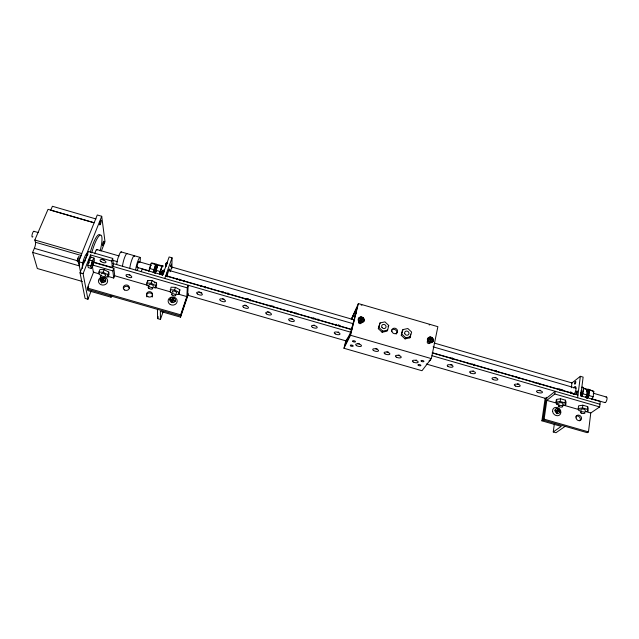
<?xml version="1.0" encoding="UTF-8"?>
<svg xmlns="http://www.w3.org/2000/svg" width="639" height="639" viewBox="0 0 639 639"><rect width="100%" height="100%" fill="white"/><g stroke="black" fill="none" stroke-linecap="round" stroke-linejoin="round"><path stroke-width="0.96" d="M156.387 265.489C155.349 265.544 154.43 270.888 154.279 272.837L155.373 273.196L157.689 265.137L158.64 264.865L162.961 266.12A5.967 0.815 -73.9 0 0 161.595 267.382A5.967 0.815 -73.9 0 0 159.542 274.371M586.698 398.544L587.632 397.234L588.527 393.185L588.447 390.197L587.041 389.95M157.553 265.592L156.299 265.049M588.223 394.958L587.097 394.678L586.53 396.899L587.632 397.234L588.687 393.951L587.289 393.824L586.85 390.86M157.29 265.353L157.05 265.88L155.9 265.76L155.948 266.743L156.132 265.265L157.466 265.129L157.418 266.279M175.366 294.339L178.888 294.483L179.855 289.723L175.493 287.358L171.076 287.183L170.134 291.967L171.875 292.902M170.206 299.715L170.214 299.108L172.442 299.747L172.434 300.354L170.062 300.003M171.867 268.324L172.043 257.805L169.135 256.966L162.721 275.018L142.154 269.067L141.195 271.671M171.763 302.295L172.234 300.354L170.006 299.715M175.134 301.193L172.905 300.546L172.434 302.495M173.105 300.546L173.808 297.942L173.105 300.546L175.326 301.185L175.342 300.586L173.121 299.939M172.434 300.354L173.137 297.75L172.442 299.747M178.888 294.483L179.855 289.723M179.335 280.369L179.359 279.738M179.543 279.778L179.567 279.147M157.442 309.34L157.617 318.621L160.445 319.428L160.357 311.353L180.565 317.152L180.661 314.819L186.836 296.576L187.307 287.877L188.201 285.25L187.642 295.218M581.139 395.19A1.558 0.543 -73.7 0 0 581.442 395.142L581.554 395.022A1.558 0.543 -73.7 0 0 582.209 393.608L582.297 392.873A1.558 0.543 -73.7 0 0 581.802 392.29M157.482 266.343L157.561 265.209L156.387 265.129M164.566 270.529A3.011 0.399 -73.9 0 0 164.103 271.647L161.915 271.623L161.499 273.859L162.338 270.784L162.266 271.847M162.49 275.257L164.239 269.993M163.416 270.672L163.336 270.033L161.963 275.034M165.549 265.552L166.444 262.693L165.789 265.481M154.75 272.549L154.902 270.569L154.51 270.88L156.004 270.88L155.884 271.703M155.373 273.196L157.05 265.88L156.874 267.453L156.755 266.663L155.62 266.511M587.169 398.017L587.265 397.138L586.914 397.538M546.273 397.314L543.006 419.999L587.241 432.691L588.479 431.892L590.763 413.002L599.646 406.939L600.285 401.508L580.747 395.861L583.127 377.122L580.364 376.315L571.522 383.28M586.522 396.212L586.075 397.658L587.696 392.602L586.969 389.75L588.064 389.814M591.674 399.303L593.168 396.763L593.815 391.427L587.856 389.175L593.815 391.427M585.308 411.684L587.872 411.316L587.345 409.311L587.672 406.604L582.832 405.206L578.567 405.845L578.223 408.537L578.79 410.534L581.194 411.228M587.537 398.105L589.022 395.565L589.677 390.229M587.872 411.316L588.207 408.625L587.672 406.604M578.223 408.537L582.496 407.914L582.832 405.206M585.468 397.506L586.953 394.966L587.608 389.63L581.69 387.386A5.823 2.013 -73.7 0 1 583.559 389.55A5.823 2.013 -73.7 0 1 581.658 396.388M583.135 391.1L583.471 388.432L587.608 389.63M577.608 397.762L580.364 376.315M570.555 393.6L570.811 391.667M571.322 387.785L571.961 382.937L434.137 343.015M562.352 405.43L565.699 404.926L566.058 402.235L565.427 400.182L560.571 398.784L556.393 399.447L556.018 402.131L556.697 404.167L559.101 404.862M565.699 404.926L565.06 402.889L565.427 400.182M557.847 411.324L557.559 413.401L556.984 413.824L557.264 411.756L557.847 411.324L559.972 411.939M557.927 410.693L558.214 408.625L557.639 409.064L557.352 411.125L559.476 411.74L560.06 411.308L557.927 410.693L557.352 411.125M556.018 402.131L560.203 401.484L560.571 398.784M556.697 404.167L556.936 402.378M565.156 426.357L555.954 432.731L553.254 431.956L554.317 424.208M556.912 413.209L557.2 411.141L555.067 410.526M555.291 410.534L556.705 410.941L557.288 410.51L557.567 408.441L556.992 408.872L557.639 409.064M553.254 431.956L561.226 426.373L541.896 420.829L544.124 419.16L546.824 400.341L554.812 393.991L555.187 391.284L546.089 398.568M541.896 420.829L545.163 398.201M148.783 271.279L151.163 263.244L152.154 262.988L156.483 264.242L155.956 267.126M153.144 272.534L155.517 264.506L156.483 264.242M159.67 274.427L162.042 266.399L162.961 266.12M177.099 279.411L177.362 278.508M345.899 340.571L343.974 348.271L421.988 370.724L431.341 358.607L437.875 326.689L358.399 303.581L351.194 319.396M587.121 391.132L587.329 390.117L588.447 390.197L588.838 391.739L588.415 394.063M166.444 263.388L166.268 264.139M409.895 337.823L411.644 332.08L407.834 328.518L403.001 329.572L402.282 330.698L401.26 335.323L405.07 338.894L409.895 337.823L410.701 334.125M156.108 266.918L156.291 266.096M401.26 335.323L403.001 329.572M105.643 281.464L105.619 280.513L103.374 279.866L104.141 277.877M387.657 330.059L388.72 325.435L384.926 321.872L380.053 322.919L378.32 328.678L382.114 332.248L386.978 331.186L387.657 330.059L382.777 331.122L382.114 332.248M378.32 328.678L380.053 322.919M156.443 267.661L155.309 267.469L154.734 269.73L155.836 270.001M347.848 339.245L348.511 336.609M351.857 319.564L354.341 313.214L356.211 313.757M343.974 348.271L350.523 335.267L358.399 303.581M346.346 339.844L345.156 344.613L350.627 333.718L357.177 307.367L351.586 318.885M346.809 339.053L346.338 340.938L350.723 332.176L353.918 320.451M87.831 265.201L89.212 259.993L91.002 257.213L94.013 258.084L94.396 260.488L93.022 265.64L91.257 268.444L88.246 267.581L87.831 265.201L90.858 266.072L91.257 268.444M90.858 266.072L92.24 260.864L94.013 258.084M156.635 268.204L156.395 269.067L155.285 268.835M562.791 390.908L562.959 389.998M587.305 391.595L587.576 390.741L588.711 390.852L588.431 391.715M433.074 341.01L432.883 341.546A3.027 2.692 34.5 0 1 427.379 339.221L427.619 338.558A3.027 2.692 34.5 0 1 432.667 338.75M167.522 262.222L165.988 266.751M180.565 317.152L188.13 294.787M188.201 293.573L180.613 315.986L87.567 289.283L88.613 286.599M171.54 302.359L172.234 300.354M172.218 302.559L172.905 300.546M170.166 289.794L174.591 289.97L175.493 287.358M160.445 319.428L163.057 311.936M157.617 318.621L158.272 316.752M170.246 271.711L171.891 267.038L354.701 319.995M164.734 278.476L172.043 257.805M152.194 287.662L155.676 287.798L155.628 285.601L156.555 282.997L152.122 280.609L147.753 280.457L146.81 283.053L146.906 285.266L149.111 286.448M155.676 287.798L156.595 285.21L156.555 282.997M161.435 273.7L162.41 270.952M146.81 283.053L151.179 283.213L152.122 280.609M363.871 320.954L363.719 321.505A3.027 2.724 26.8 0 1 358.199 319.173L358.471 318.51A3.027 2.724 26.8 0 1 360.971 317.224M93.717 271.751L87.327 288.021L87.799 290.529L111.082 297.215L111.761 295.41M432.379 339.668L432.252 340.02A1.613 1.43 34.5 0 1 430.966 340.715L430.175 340.483A1.613 1.43 34.5 0 1 429.328 338.782L429.456 338.422A1.613 1.43 34.5 0 1 430.742 337.735L431.533 337.959A1.613 1.43 34.5 0 1 432.379 339.668L429.328 338.782M432.954 341.322L433.234 340.579A2.939 2.612 34.5 0 0 427.898 338.327L427.667 338.966A2.939 2.612 34.5 0 0 433.002 341.226M107.24 276.176L113.71 278.037L114.685 275.465L113.846 268.276L93.19 262.309M104.668 276.831L108.071 276.951L109.061 274.363L108.766 272.086L104.181 269.658L99.9 269.53L98.893 272.126L99.237 274.403L101.529 275.609M93.494 262.07L112.448 267.541L113.454 264.921L112.696 258.412L88.541 251.431L80.019 272.773L85.059 298.413L87.934 299.244L91.065 291.208M113.71 278.037L112.847 270.88L113.846 268.276M102.376 282.462L103.143 280.473L105.387 281.12L105.475 281.759M102.727 282.438L103.143 280.473M112.448 267.541L111.673 261.063L112.696 258.412M108.071 276.951L107.775 274.682L108.766 272.086M98.893 272.126L103.167 272.262L104.181 269.658M102.464 280.273L101.785 282.909L102.464 280.273L100.219 279.626L100.315 280.273L100.451 279.027L102.695 279.674L102.791 280.313L100.547 279.666M102.695 279.674L103.462 277.685M102.791 280.313L103.909 278.388M101.417 250.855L105.004 241.71L101.713 216.278L97.28 214.984L78.493 261.671L80.834 273.668M87.934 299.244L83.078 273.652L90.514 254.945L111.673 261.063M84.14 260.241L83.038 262.988L78.493 261.671M86.337 254.745L101.713 216.278M77.327 261.311L78.15 259.282L77.942 258.212M363.799 321.289L364.054 320.53A2.939 2.644 26.8 0 0 358.695 318.262L358.431 318.901A2.939 2.644 26.8 0 0 363.791 321.169M363.08 319.58L362.944 319.931A1.613 1.446 26.8 0 1 361.61 320.61L360.811 320.387A1.613 1.446 26.8 0 1 360.005 318.685L360.148 318.334A1.613 1.446 26.8 0 1 361.482 317.647L362.273 317.879A1.613 1.446 26.8 0 1 363.08 319.58L360.005 318.685M82.351 281.464L37.334 268.524L32.621 252.421L34.37 248.323A4.657 1.302 -73.8 0 0 35.449 242.261L34.818 240.008L48.029 209.336L94.157 222.755M360.444 322.671L361.89 317.711L361.954 317.12L361.291 317.016A2.62 2.356 26.8 0 0 359.118 318.126L358.886 318.701A2.62 2.356 26.8 0 0 360.196 321.457L361.498 321.832A2.62 2.356 26.8 0 0 363.663 320.722L363.895 320.147A2.62 2.356 26.8 0 0 362.585 317.391L361.746 317.351A3.027 2.724 26.8 0 1 363.99 320.85M587.401 392.234L587.704 391.587L588.838 391.739L588.535 392.386M154.279 272.837L154.734 272.038M581.817 395.461L582.8 393.768L586.953 394.966M388.041 326.569L388.72 325.435M429.696 342.728L431.149 337.799L431.133 337.184L430.47 337.08A2.62 2.324 34.5 0 0 428.378 338.207L428.17 338.782A2.62 2.324 34.5 0 0 429.544 341.553L430.83 341.921A2.62 2.324 34.5 0 0 432.93 340.795L433.138 340.22A2.62 2.324 34.5 0 0 431.756 337.456L430.806 337.376M405.07 338.894L405.797 337.783L410.637 336.713M154.79 271.367L154.35 271.942L155.445 272.278M587.393 392.993L588.831 392.793L588.527 393.185M580.627 395.829L580.915 395.549A2.54 0.879 -73.7 0 0 581.881 393.344L582.033 392.146A2.54 0.879 -73.7 0 0 581.218 391.196M559.644 389.662L560.219 389.199L558.813 388.8M559.556 390.277L560.131 389.814M556.625 411.572L557.2 411.141M166.028 263.508L166.755 263.276M173.121 298.357L173.8 298.549M98.917 273.772L93.366 272.174L92.312 265.816M80.019 272.773L83.078 273.652M555.155 409.895L557.288 410.51M105.707 281.152L103.47 280.505L103.374 279.866M170.741 300.538L172.218 300.961M87.327 288.021L180.661 314.819M544.124 419.16L588.479 431.892M353.694 315.786L355.572 316.329M121.098 251.886L139.957 257.349M151.163 263.244L155.517 264.506M157.689 265.137L162.042 266.399M33.859 231.286L38.372 232.588M96.673 249.466L119.173 255.983M138.743 261.647L151.203 265.257M168.464 270.249L353.511 323.813M433.09 346.849L575.947 388.2M593.208 393.193L606.635 397.083M149.294 268.38L153.664 269.642M155.844 270.273L160.205 271.535M589.022 395.565L593.168 396.763M560.85 389.383L562.256 389.79M112.943 260.377L117.632 261.734M137.185 267.382L148.687 270.712M166.891 275.976L351.833 329.444M432.331 352.712L575.108 393.991M591.402 398.696L604.813 402.578M180.206 279.97L181.676 280.393M165.653 275.864L351.666 329.636M432.212 352.92L577.952 395.054M34.818 240.008L81.752 253.571M112.983 263.524L351.53 332.44M431.996 355.691L599.965 404.223M35.449 242.261L81.201 255.48M111.985 266.12L187.307 287.877M554.812 393.991L599.646 406.939M350.523 335.267L431.341 358.607M89.212 259.993L92.24 260.864M93.102 265.177L112.847 270.88M34.37 248.323L78.11 260.944M147.817 281.575L147.753 280.457M560.203 401.484L565.06 402.889M582.496 407.914L587.345 409.311M187.722 295.242L346.729 341.09M426.237 364.014L546.928 398.808M114.429 275.705L148.727 285.593M154.446 287.238L170.645 291.911M178.265 294.108L186.836 296.576M546.824 400.341L557.336 403.369M563.063 405.022L579.301 409.703M585.036 411.348L590.763 413.002M32.621 252.421L79.316 265.88M96.01 218.961L52.414 206.269L50.737 210.175L93.486 222.612M103.167 272.262L107.775 274.682M151.179 283.213L155.628 285.601M174.591 289.97L178.96 292.327M401.971 334.205L405.797 337.783M378.967 327.543L382.777 331.122M582.281 393.225L580.763 392.186A2.939 1.014 -73.7 0 1 580.428 393.656M429.152 324.876L429.392 324.74A1.55 0.671 11.7 0 1 429.704 324.9M556.393 399.447L556.841 400.805M90.514 254.945L90.978 257.765M110.922 295.985L111.082 297.215M81.225 280.912L81.345 281.503A2.668 0.583 -73.6 0 0 81.488 281.543M581.21 410.19A2.292 0.831 8.2 0 1 581.418 409.144A2.292 0.831 8.2 0 1 584.326 409.391A2.292 0.831 8.2 0 1 585.124 410.526M172.746 298.988A2.268 2.045 2.3 0 1 173.329 299.084M123.391 288.812A3.051 2.716 -2 0 1 129.421 288.373M152.449 296.432A3.035 2.716 0 0 1 152.114 297.071M146.866 296.839A3.035 2.716 0 0 1 146.603 296.176M146.539 295.466A3.035 2.716 0 0 1 149.71 292.886A3.035 2.716 0 0 1 152.593 295.729M129.941 274.826A3.075 1.206 20.1 0 1 129.182 274.562M154.223 282.534A3.059 1.198 19.5 0 1 154.694 282.933M172.778 298.309A3.027 2.732 2.3 0 1 173.552 298.437M575.875 416.269A3.003 2.548 47.1 0 1 579.517 417.075A3.003 2.548 47.1 0 1 579.781 420.75M433.01 339.437A3.027 2.692 34.5 0 1 433.122 340.883M361.187 305.091A1.55 0.679 13.8 0 1 361.93 305.123M391.372 330.571A2.995 2.684 30.9 0 1 395.613 329.932A2.995 2.684 30.9 0 1 396.14 334.093M399.71 355.276A2.971 1.182 12.6 0 1 398.209 355.012M388.424 352.025A2.971 1.182 12.9 0 1 386.922 351.754M377.122 348.766A2.971 1.19 13.2 0 1 375.62 348.495M359.398 343.774A2.971 1.19 13.7 0 1 357.928 343.351M416.612 360.156A2.971 1.182 12.1 0 1 415.861 360.061M361.394 322.344A1.502 1.358 26.8 0 1 359.406 323.542A1.502 1.358 26.8 0 1 358.838 321.265M429.967 342.935A1.502 1.334 34.6 0 1 427.707 343.143A1.502 1.334 34.6 0 1 427.85 340.962M172.985 292.358A2.284 0.895 18.9 0 1 173.009 291.041A2.284 0.895 18.9 0 1 176.092 291.927A2.284 0.895 18.9 0 1 176.06 293.245M184.24 280.665A4.481 4.01 3.9 0 1 184.048 281.695M149.151 285.074A2.3 0.895 19.5 0 1 151.507 284.571A2.3 0.895 19.5 0 1 153.16 286.456M101.297 273.907A2.332 0.887 20.6 0 1 104.205 273.883A2.332 0.887 20.6 0 1 105.147 275.681M101.026 277.374A2.332 0.879 20.5 0 0 104.652 278.005A2.332 0.879 20.5 0 0 101.785 276.04A2.332 0.879 20.5 0 0 101.026 277.374A4.617 4.074 -3.6 0 0 99.572 283.732A4.617 4.074 -3.6 0 0 106.881 283.229A4.617 4.074 -3.6 0 0 104.548 277.134M154.207 271.743A2.987 0.431 -73.9 0 1 153.791 271.112A2.987 0.431 -73.9 0 1 154.926 267.238A2.987 0.431 -73.9 0 1 155.541 267.214M149.478 269.65A2.987 0.447 -74 0 1 149.806 268.228M150.021 267.485A2.987 0.447 -74 0 1 150.508 266.159M150.932 265.353A2.987 0.447 -74 0 1 151.092 265.217M156.004 271.535A2.979 0.423 -73.9 0 1 156.14 270.856M156.547 269.37A2.979 0.423 -73.9 0 1 156.787 268.66M588.104 391.715A2.907 1.03 -73.7 0 1 588.439 393.568A2.907 1.03 -73.7 0 1 587.537 396.324M84.652 261.846A7.74 1.693 -73.8 0 1 87.942 254.402M82.615 268.372A7.74 1.701 -73.8 0 1 83.709 259.466A7.74 1.701 -73.8 0 1 87.383 253.835M558.774 403.576A2.284 0.839 8.6 0 1 559.66 402.658A2.284 0.839 8.6 0 1 562.536 403.177A2.284 0.839 8.6 0 1 562.647 404.279M167.059 276.527A4.473 0.575 -73.9 0 1 168.888 270.049A4.473 0.575 -73.9 0 1 169.519 270.96M168.001 276.16A4.473 0.575 -73.9 0 1 167.674 276.895M163.456 273.867A3.011 0.399 -73.9 0 1 163.872 272.366M159.742 273.979A5.216 0.711 -73.9 0 1 159.998 272.789M160.708 270.177A5.216 0.711 -73.9 0 1 161.124 268.939M161.931 267.006A5.216 0.711 -73.9 0 1 162.681 266.319M573.694 387.945A4.369 1.478 -73.7 0 1 576.019 388.336A4.369 1.478 -73.7 0 1 573.622 394.686M572.328 393.864A4.369 1.478 -73.7 0 1 572.28 393.041M581.115 390.613A2.852 0.982 -73.7 0 1 581.426 392.418A2.852 0.982 -73.7 0 1 580.539 395.126M583.239 389.926A5.088 1.757 -73.7 0 1 583.159 391.084M606.028 397.17A2.907 1.086 -73.7 0 1 606.802 400.03A2.907 1.086 -73.7 0 1 604.598 402.338M88.661 263.116A3.091 0.663 -73.8 0 1 89.069 261.567M89.62 260.201A3.091 0.663 -73.8 0 1 89.891 259.698M104.213 259.953A3.179 1.254 21 0 1 103.43 259.682M102.687 259.338A3.179 1.254 21 0 1 102.04 258.939M94.931 253.875A2.995 0.631 -74 0 1 96.098 250.121A2.995 0.631 -74 0 1 96.928 250.248M91.736 252.924A17.964 3.794 -74 0 1 100.331 235.056A17.964 3.794 -74 0 1 100.155 250.919M32.909 236.67A3.003 0.855 -74 0 1 31.942 236.071A3.003 0.855 -74 0 1 32.909 232.348A3.003 0.855 -74 0 1 34.202 231.661M90.251 252.493A17.964 3.826 -74 0 1 99.94 235.144M222.5 292.806A2.963 2.676 9 0 1 223.291 291.64M228.211 293.061A2.963 2.676 9 0 1 228.187 294.451M223.985 299.092A3.003 1.214 17.7 0 1 222.5 298.661M223.123 292.862A2.955 2.668 9 0 1 223.738 292.462M227.284 293.045A2.955 2.668 9 0 1 228.027 294.275M269.786 312.311A2.979 1.214 16.3 0 1 269.035 312.144M268.308 311.888A2.979 1.214 16.3 0 1 267.653 311.568M245.743 299.395A2.939 2.668 11.9 0 1 248.579 298.828M249.889 299.579A2.939 2.668 11.9 0 1 250.344 300.154M201.7 292.526A3.019 1.214 18.3 0 1 200.247 292.279M199.504 292.023A3.019 1.214 18.3 0 1 198.817 291.696M200.438 286.304A2.963 2.668 6.3 0 1 201.788 285.673M204.624 286.496A2.963 2.668 6.3 0 1 205.351 287.726M430.207 359.342A2.971 1.182 11.8 0 1 429.096 360.787M205.47 286.488A2.979 2.676 6.4 0 1 205.431 287.877M245.208 299.371A2.955 2.676 11.9 0 1 245.512 298.74M250.983 300.322A2.955 2.676 11.9 0 1 250.879 301.009M268.915 305.522A2.931 2.668 15 0 1 269.618 305.282M271.831 305.65A2.931 2.668 15 0 1 272.43 306.097M267.861 305.921A2.939 2.676 15 0 1 268.148 305.282M273.508 306.161A2.939 2.676 15 0 1 273.508 307.551M290.817 312.431A2.923 2.668 18.2 0 1 292.111 311.784M313.262 318.917A2.923 2.66 21.5 0 1 314.54 318.27M317.343 319.085A2.923 2.66 21.5 0 1 318.11 320.315M335.651 325.387A2.915 2.652 24.6 0 1 336.234 324.979M338.398 324.804A2.915 2.652 24.6 0 1 339.101 325.099M339.708 325.547A2.915 2.652 24.6 0 1 340.491 326.785M335.443 325.459A2.923 2.66 24.6 0 1 336.154 324.277M312.974 318.957A2.931 2.668 21.5 0 1 313.701 317.783M318.565 319.188A2.931 2.668 21.5 0 1 318.597 320.586M296.065 312.687A2.931 2.668 18.2 0 1 296.081 314.076M338.766 332.104A2.963 1.206 14.3 0 1 338.031 332.016M314.588 325.291A2.963 1.214 15 0 1 313.869 325.043M292.59 318.901A2.971 1.214 15.7 0 1 291.12 318.47M246.167 305.538A2.987 1.214 17 0 1 244.769 304.963M473.659 371.051A2.979 1.174 10.6 0 1 472.9 370.955M452.037 364.613A2.971 1.182 11.2 0 1 450.567 364.51M450.663 357.632A2.923 2.596 37.4 0 1 451.485 358.87M469.026 364.07A2.939 2.588 39.2 0 1 469.25 363.423M474.418 364.254A2.939 2.588 39.2 0 1 474.545 365.668M472.684 363.998A2.931 2.58 39.2 0 1 473.515 365.236M494.642 370.348A2.931 2.564 40.8 0 1 495.489 371.586M516.552 376.683A2.939 2.548 42.2 0 1 517.398 377.921M538.397 382.993A2.947 2.532 43.5 0 1 539.252 384.239M535.035 383.152A2.955 2.54 43.4 0 1 535.234 382.497M513.093 376.802A2.947 2.556 42.2 0 1 513.293 376.155M518.596 377.689A2.947 2.556 42.2 0 1 518.58 378.392M452.324 357.864A2.931 2.604 37.4 0 1 452.444 359.278M496.447 370.62A2.939 2.572 40.8 0 1 496.591 372.034M495.936 377.481A2.995 1.166 10 0 1 495.169 377.385M540.306 390.293A3.019 1.142 9 0 1 539.532 390.197M518.892 383.911A3.003 1.158 9.5 0 1 517.382 383.799M122.544 266.08A7.468 1.326 -74 0 1 124.653 257.413A7.468 1.326 -74 0 1 127.209 253.747M116.713 264.394A7.476 1.382 -74 0 1 118.806 255.72A7.476 1.382 -74 0 1 121.418 252.07M129.837 268.18A7.468 1.27 -74 0 1 132.273 258.731A7.468 1.27 -74 0 1 134.589 256.495M135.66 269.866A7.468 1.214 -74 0 1 138.998 258.483A7.468 1.214 -74 0 1 139.805 262.365M138.208 267.805A7.468 1.214 -74 0 1 137.002 270.545M137.601 266.942A2.987 0.487 -74 0 1 137.113 266.287A2.987 0.487 -74 0 1 138.256 262.413A2.987 0.487 -74 0 1 138.935 262.413M88.941 263.076A2.324 0.495 -73.8 0 1 89.077 262.501M103.214 278.971A2.308 2.037 -3.6 0 1 103.798 279.067M79.651 264.027A4.641 1.046 -73.8 0 1 78.916 262.166M79.084 261.103A4.641 1.046 -73.8 0 1 81.345 255.488M77.798 261.694A2.788 0.639 -73.8 0 1 77.439 261.758L77.311 261.111A2.788 0.639 -73.8 0 1 77.822 258.539L78.317 257.309A2.788 0.639 -73.8 0 1 79.164 256.511M560.06 410.981L559.884 412.235A2.708 2.324 46.1 0 1 557.887 413.449L556.593 413.082A2.708 2.324 46.1 0 1 555.067 410.853L555.243 409.599A2.708 2.324 46.1 0 1 557.24 408.393L558.534 408.76A2.708 2.324 46.1 0 1 560.06 410.981M166.579 274.882L167.466 272.382L166.579 274.882M170.629 266.719L171.452 264.234L170.629 266.719M175.405 300.266L174.99 301.48A2.732 2.46 2.3 0 1 172.57 302.614L171.212 302.223A2.732 2.46 2.3 0 1 169.942 300.026L170.365 298.812A2.732 2.46 2.3 0 1 172.786 297.686L174.135 298.078A2.732 2.46 2.3 0 1 175.405 300.266M105.691 280.202L105.227 281.408A2.78 2.452 -3.5 0 1 102.727 282.526L101.369 282.134A2.78 2.452 -3.5 0 1 100.147 279.946L100.611 278.74A2.78 2.452 -3.5 0 1 103.111 277.63L104.469 278.021A2.78 2.452 -3.5 0 1 105.691 280.202M587.944 395.805L586.834 395.493L588.064 396.252L587.944 395.805M581.274 413.098A2.3 0.823 8.2 0 0 584.965 413.042A2.3 0.823 8.2 0 0 581.905 411.748A2.3 0.823 8.2 0 0 581.274 413.098M170.238 304.483A4.537 4.09 2.3 0 0 177.187 301.225A4.537 4.09 2.3 0 0 170.533 297.399A4.537 4.09 2.3 0 0 170.238 304.483M126.881 276.423A3.075 1.198 20.1 0 0 131.714 277.262A3.075 1.198 20.1 0 0 128.024 274.642A3.075 1.198 20.1 0 0 126.881 276.423M124.637 289.986A3.059 2.724 -1.9 0 0 129.374 287.83A3.059 2.724 -1.9 0 0 124.94 285.282A3.059 2.724 -1.9 0 0 124.637 289.986M147.873 296.664A3.043 2.724 0 0 0 152.553 294.507A3.043 2.724 0 0 0 148.128 291.951A3.043 2.724 0 0 0 147.873 296.664M552.583 411.452A4.505 3.858 46.1 0 0 559.269 415.238A4.505 3.858 46.1 0 0 558.326 407.962A4.505 3.858 46.1 0 0 552.583 411.452M576.035 417.826A3.011 2.556 47 0 0 580.492 420.358A3.011 2.556 47 0 0 579.821 415.494A3.011 2.556 47 0 0 576.035 417.826M421.428 361.347A1.502 0.591 11.9 0 0 423.889 361.514A1.502 0.591 11.9 0 0 422.099 360.452A1.502 0.591 11.9 0 0 421.428 361.347M353.055 341.625A1.494 0.599 13.8 0 0 355.452 341.777A1.494 0.599 13.8 0 0 353.551 340.683A1.494 0.599 13.8 0 0 353.055 341.625M418.393 365.396A1.478 0.575 12 0 0 420.821 365.572A1.478 0.575 12 0 0 419.048 364.526A1.478 0.575 12 0 0 418.393 365.396M350.819 345.923A1.478 0.583 13.9 0 0 353.183 346.082A1.478 0.583 13.9 0 0 351.306 345.004A1.478 0.583 13.9 0 0 350.819 345.923M396.292 357.105A2.979 1.174 12.6 0 0 401.148 357.441A2.979 1.174 12.6 0 0 397.514 355.316A2.979 1.174 12.6 0 0 396.292 357.105M384.982 353.846A2.971 1.182 12.9 0 0 389.814 354.174A2.971 1.182 12.9 0 0 386.148 352.041A2.971 1.182 12.9 0 0 384.982 353.846M373.663 350.587A2.971 1.182 13.2 0 0 378.472 350.907A2.971 1.182 13.2 0 0 374.766 348.758A2.971 1.182 13.2 0 0 373.663 350.587M356.65 345.683A2.971 1.182 13.7 0 0 361.426 345.987A2.971 1.182 13.7 0 0 357.664 343.83A2.971 1.182 13.7 0 0 356.65 345.683M413.225 361.986A2.979 1.174 12.1 0 0 418.114 362.329A2.979 1.174 12.1 0 0 414.527 360.228A2.979 1.174 12.1 0 0 413.225 361.986M391.883 331.545A3.003 2.692 30.9 0 0 396.843 332.975A3.003 2.692 30.9 0 0 395.253 328.286A3.003 2.692 30.9 0 0 391.883 331.545M172.075 294.962A2.284 0.895 18.8 0 0 175.733 295.601A2.284 0.895 18.8 0 0 173.097 293.692A2.284 0.895 18.8 0 0 172.075 294.962M148.791 288.253A2.3 0.887 19.4 0 0 152.441 288.892A2.3 0.887 19.4 0 0 149.726 286.959A2.3 0.887 19.4 0 0 148.791 288.253M559.101 406.708A2.284 0.831 8.7 0 0 562.735 406.636A2.284 0.831 8.7 0 0 559.644 405.334A2.284 0.831 8.7 0 0 559.101 406.708M575.332 383.672A1.454 0.487 -73.5 0 0 575.627 381.387A1.454 0.487 -73.5 0 0 574.581 383.232A1.454 0.487 -73.5 0 0 575.332 383.672M576.913 393.241A1.47 0.503 -73.7 0 0 577.217 390.916A1.47 0.503 -73.7 0 0 576.154 392.769A1.47 0.503 -73.7 0 0 576.913 393.241M101.002 261.559A3.187 1.246 20.9 0 0 105.946 262.405A3.187 1.246 20.9 0 0 102.04 259.65A3.187 1.246 20.9 0 0 101.002 261.559M100.379 224.193A2.428 0.519 -74.4 0 0 101.178 220.271A2.428 0.519 -74.4 0 0 99.756 223.131A2.428 0.519 -74.4 0 0 100.379 224.193M103.167 244.977A2.316 0.479 -74.1 0 0 103.941 241.254A2.316 0.479 -74.1 0 0 102.583 244.05A2.316 0.479 -74.1 0 0 103.167 244.977M220.415 300.562A3.003 1.214 17.7 0 0 225.319 301.416A3.003 1.214 17.7 0 0 222.013 298.908A3.003 1.214 17.7 0 0 220.415 300.562M266.327 313.813A2.987 1.214 16.3 0 0 271.271 314.676A2.987 1.214 16.3 0 0 268.148 312.231A2.987 1.214 16.3 0 0 266.327 313.813M289.723 320.762A2.979 1.206 15.7 0 0 294.347 321.01A2.979 1.206 15.7 0 0 290.394 318.781A2.979 1.206 15.7 0 0 289.723 320.762M197.363 293.908A3.019 1.214 18.3 0 0 202.251 294.763A3.019 1.214 18.3 0 0 198.849 292.223A3.019 1.214 18.3 0 0 197.363 293.908M243.403 307.191A2.995 1.214 17 0 0 248.323 308.054A2.995 1.214 17 0 0 245.112 305.578A2.995 1.214 17 0 0 243.403 307.191M312.519 327.336A2.971 1.206 15 0 0 317.192 327.607A2.971 1.206 15 0 0 313.31 325.395A2.971 1.206 15 0 0 312.519 327.336M335.251 333.901A2.971 1.206 14.3 0 0 339.964 334.181A2.971 1.206 14.3 0 0 336.154 331.984A2.971 1.206 14.3 0 0 335.251 333.901M470.376 372.888A2.987 1.166 10.6 0 0 475.368 373.256A2.987 1.166 10.6 0 0 471.965 371.195A2.987 1.166 10.6 0 0 470.376 372.888M448.003 366.435A2.979 1.174 11.2 0 0 452.947 366.786A2.979 1.174 11.2 0 0 449.481 364.701A2.979 1.174 11.2 0 0 448.003 366.435M493.26 379.622A2.995 1.158 10 0 0 497.885 379.438A2.995 1.158 10 0 0 493.659 377.657A2.995 1.158 10 0 0 493.26 379.622M515.505 386.036A3.011 1.15 9.5 0 0 520.202 385.876A3.011 1.15 9.5 0 0 516.016 384.111A3.011 1.15 9.5 0 0 515.505 386.036M537.695 392.442A3.019 1.142 9 0 0 542.455 392.298A3.019 1.142 9 0 0 538.318 390.541A3.019 1.142 9 0 0 537.695 392.442M92.591 264.778A2.316 0.487 -73.8 0 0 93.342 261.087A2.316 0.487 -73.8 0 0 91.96 263.939A2.316 0.487 -73.8 0 0 92.591 264.778M92.495 264.754A2.316 0.487 -73.8 0 0 93.246 261.063A2.316 0.487 -73.8 0 0 91.864 263.907A2.316 0.487 -73.8 0 0 92.495 264.754M404.735 333.606A2.26 2.021 32.1 0 0 408.457 334.676A2.26 2.021 32.1 0 0 407.251 331.146A2.26 2.021 32.1 0 0 404.735 333.606M382.002 327.456A2.26 2.029 29.6 0 0 385.812 327.607A2.26 2.029 29.6 0 0 383.735 324.404A2.26 2.029 29.6 0 0 382.002 327.456"/></g></svg>
